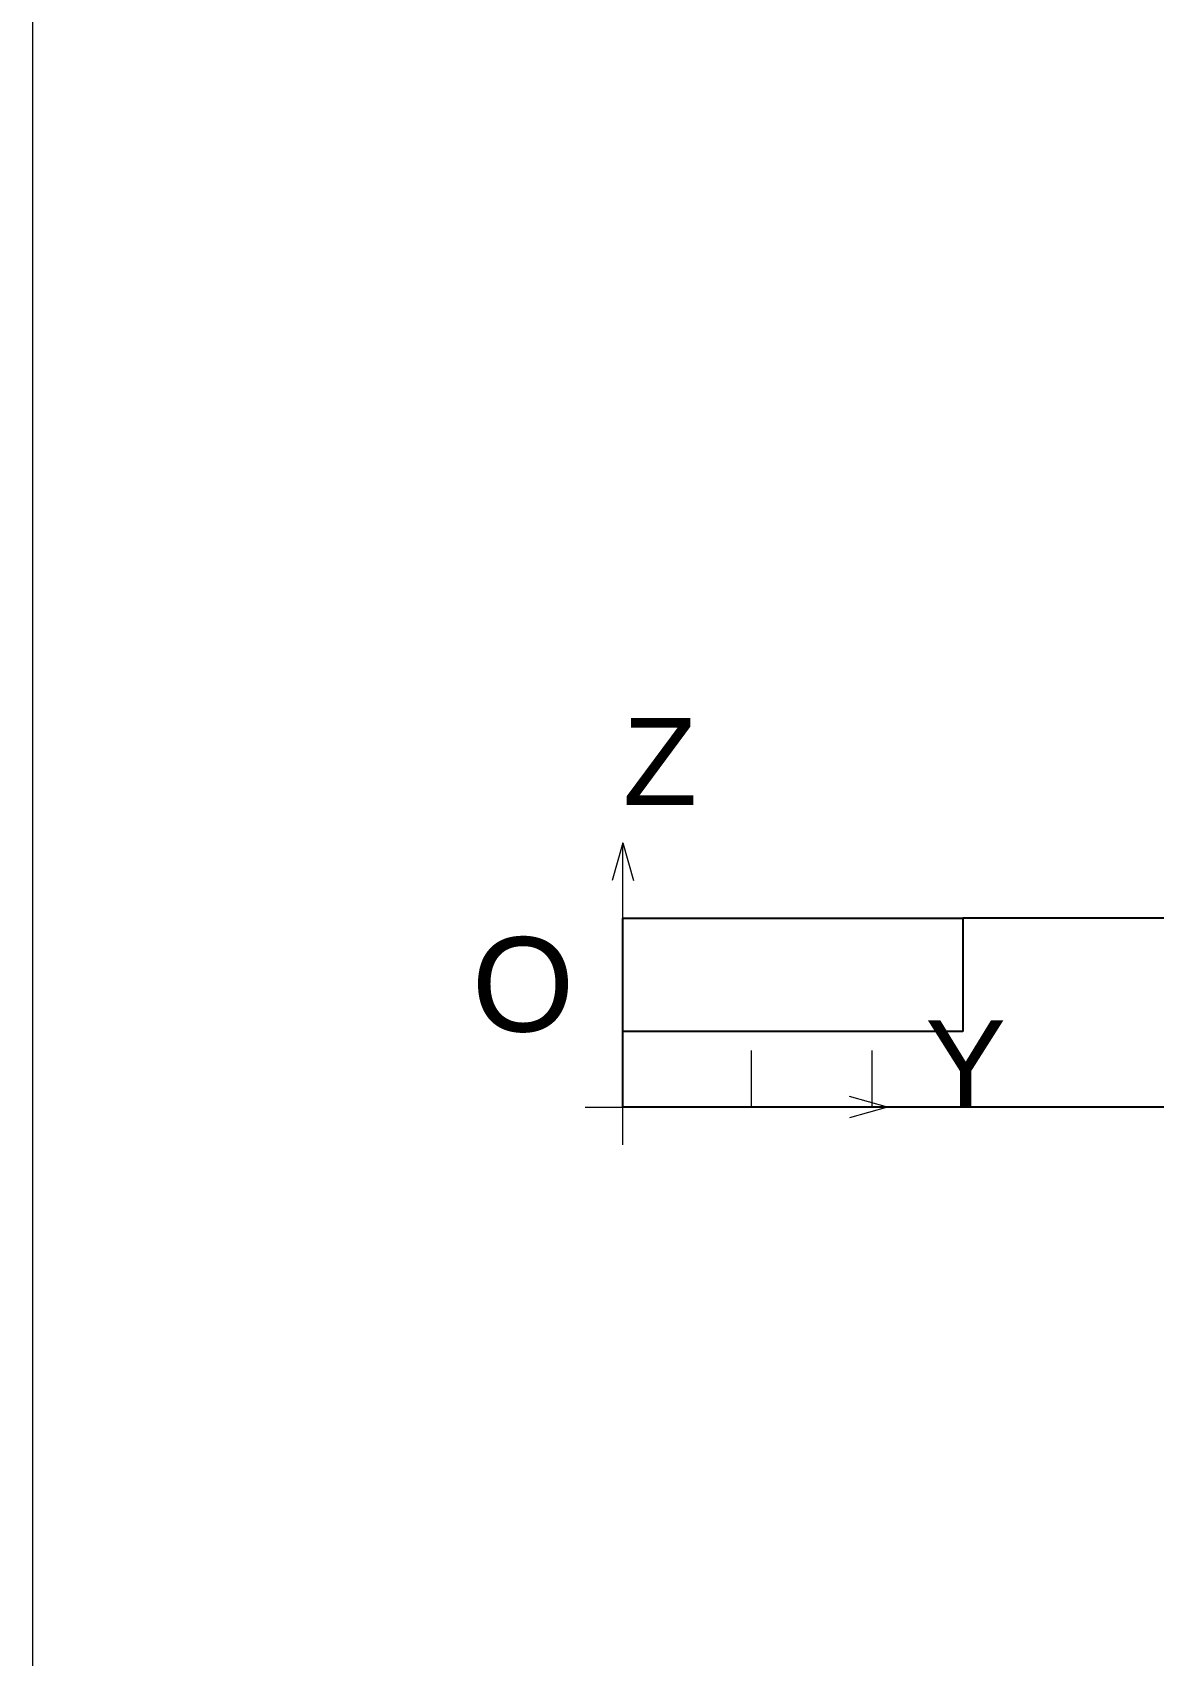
# Paper-space layout '01_三视图' of a CAD drawing. Header units: millimetres. Extents: x 8 to 451, y 8 to 289.
# Drawn here: x 8 to 37.67, y 119.23 to 162.2 of the extents above; entities that cross this region are included whole.
import ezdxf

# ---------------------------------------------------------------- set-up
doc = ezdxf.new("R2010")
doc.units = ezdxf.units.MM
doc.linetypes.add('WP_HIDDEN', pattern=[2.3, 1.5, -0.8])
for name, color, linetype, lineweight in [('ANNOTATIONS', 7, 'CONTINUOUS', 18), ('HIDDEN', 7, 'WP_HIDDEN', 13), ('VISIBLE', 7, 'CONTINUOUS', 25)]:
    doc.layers.add(name, color=color, linetype=linetype, lineweight=lineweight)
doc.styles.add('CJK', font='Arial Unicode.ttf')

psp = doc.layouts.new('01_三视图')

# ---------------------------------------------------------------- linework, layer by layer
at = {"layer": 'ANNOTATIONS'}
for p, q in [((8, 289), (8, 8)), ((23.625, 140.75), (23.345, 139.75)), ((23.625, 133.75), (23.625, 140.75)), ((23.625, 140.75), (23.905, 139.75)), ((23.625, 132.75), (23.625, 134.75)), ((22.625, 133.75), (24.625, 133.75)), ((23.625, 133.75), (30.625, 133.75)), ((30.625, 133.75), (29.625, 134.03)), ((30.625, 133.75), (29.625, 133.47))]:
    psp.add_line(p, q, dxfattribs=at)
at = {"layer": 'HIDDEN'}
for points in [[(27.025, 135.75), (27.065, 135.75), (27.183, 135.75), (27.374, 135.75), (27.627, 135.75), (27.931, 135.75), (28.269, 135.75), (28.625, 135.75), (28.981, 135.75), (29.319, 135.75), (29.623, 135.75), (29.876, 135.75), (30.067, 135.75), (30.185, 135.75), (30.225, 135.75)], [(27.025, 133.75), (27.025, 135.75)], [(30.225, 133.75), (30.225, 135.75)], [(27.025, 133.75), (27.065, 133.75), (27.183, 133.75), (27.374, 133.75), (27.627, 133.75), (27.931, 133.75), (28.269, 133.75), (28.625, 133.75), (28.981, 133.75), (29.319, 133.75), (29.623, 133.75), (29.876, 133.75), (30.067, 133.75), (30.185, 133.75), (30.225, 133.75)]]:
    psp.add_lwpolyline(points, dxfattribs=at)
at = {"layer": 'VISIBLE'}
for points in [[(23.625, 138.75), (32.625, 138.75)], [(23.625, 135.75), (23.625, 138.75)], [(46.125, 138.75), (32.625, 138.75)], [(32.625, 138.75), (32.625, 135.75)], [(23.625, 133.75), (23.625, 135.75)], [(32.625, 135.75), (23.625, 135.75)], [(46.125, 133.75), (23.625, 133.75)]]:
    psp.add_lwpolyline(points, dxfattribs=at)

# ---------------------------------------------------------------- texts
at = {"layer": 'ANNOTATIONS', "style": 'CJK'}
for s, height, p in [('Z', 2.3, (23.625, 141.75)), ('O', 2.5, (19.625, 135.75)), ('Y', 2.3, (31.625, 133.75))]:
    psp.add_text(s, height=height, dxfattribs=at).set_placement(p)

doc.saveas('drawing.dxf')
